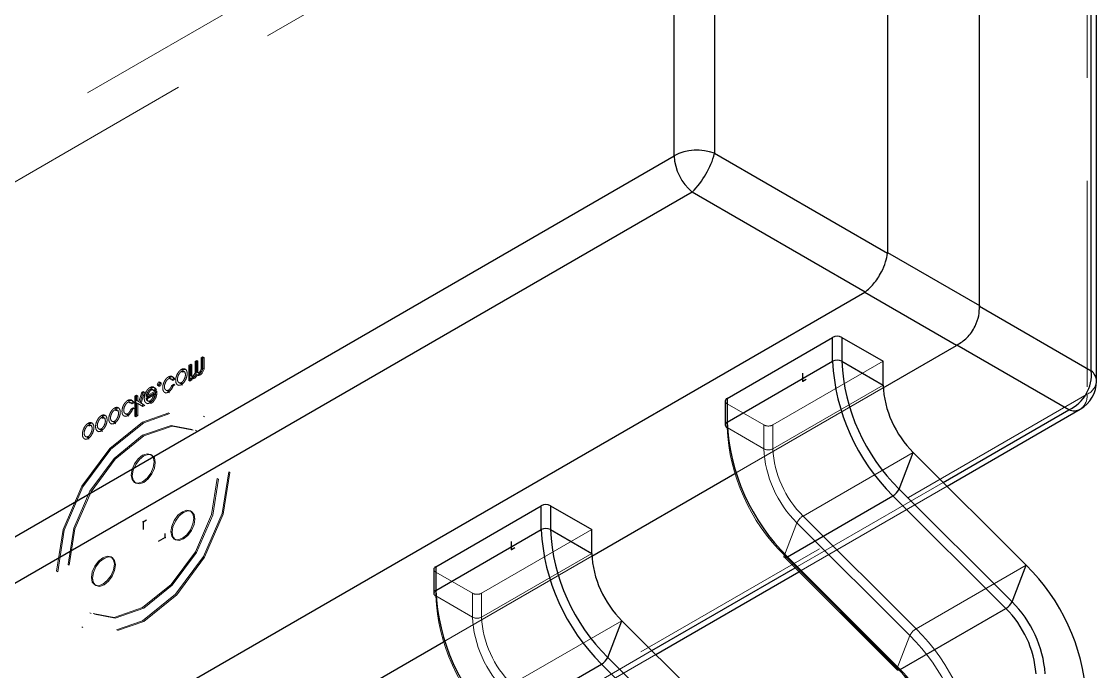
# Model space of a CAD drawing. Header units: millimetres. Extents: x 0 to 841, y 0 to 2287.
# Drawn here: x 613.14 to 619.76, y 239.55 to 243.56 of the extents above; entities that cross this region are included whole.
import ezdxf

# ---------------------------------------------------------------- set-up
doc = ezdxf.new("R2010")
doc.units = ezdxf.units.MM
doc.header["$PDSIZE"] = -1
doc.linetypes.add('HIDDEN', pattern=[1.905, 1.27, -0.635])

msp = doc.modelspace()

# ---------------------------------------------------------------- linework, layer by layer
at = {"color": 7, "linetype": 'Continuous', "lineweight": 25}
for p, q in [((617.4109, 247.8725), (617.4109, 242.7474)), ((617.1608, 242.7321), (617.1608, 247.8572)), ((618.4772, 247.6879), (618.4772, 242.1354)), ((619.0429, 241.8088), (619.0429, 247.3613)), ((619.7329, 241.4069), (619.7329, 246.5321)), ((619.765, 241.3442), (619.765, 246.4693)), ((605.5101, 236.0063), (617.1608, 242.7321)), ((617.4109, 242.7474), (618.477, 242.1319)), ((617.2726, 242.5079), (605.6218, 235.7821)), ((618.3387, 241.8924), (617.2726, 242.5079)), ((618.4772, 242.1354), (619.0429, 241.8088)), ((618.3358, 241.8905), (606.315, 234.951)), ((618.9015, 241.5639), (618.3358, 241.8905)), ((619.043, 241.8052), (619.7329, 241.4069)), ((617.4873, 241.2373), (618.1378, 241.6129)), ((618.1378, 241.466), (618.1378, 241.6129)), ((618.1944, 241.6129), (618.1944, 241.466)), ((618.1944, 241.6129), (618.4489, 241.4659)), ((618.4493, 241.3028), (618.9015, 241.5639)), ((619.5946, 241.1674), (618.9047, 241.5656)), ((617.4873, 241.0905), (618.1378, 241.466)), ((618.1944, 241.466), (618.4489, 241.3191)), ((618.4489, 241.3191), (618.4489, 241.4659)), ((617.4873, 241.2373), (617.4873, 241.0905)), ((617.4755, 241.221), (617.4755, 241.0741)), ((618.8199, 240.7202), (619.5946, 241.1674)), ((618.8435, 240.6968), (619.665, 241.171)), ((618.548, 240.6787), (618.635, 240.9047)), ((618.635, 240.9047), (619.3311, 240.2103)), ((616.6532, 240.266), (617.5349, 240.775)), ((617.8595, 240.2618), (618.51, 240.6373)), ((619.2061, 239.9429), (618.51, 240.6373)), ((618.548, 240.6787), (619.2441, 239.9843)), ((615.6912, 240.2005), (616.3417, 240.576)), ((616.3417, 240.4292), (616.3417, 240.576)), ((616.3983, 240.576), (616.3983, 240.4292)), ((616.3983, 240.576), (616.6529, 240.4291)), ((615.6912, 240.0536), (616.3417, 240.4292)), ((616.3983, 240.4292), (616.6529, 240.2822)), ((616.6529, 240.2822), (616.6529, 240.4291)), ((617.8409, 240.2585), (618.537, 239.5641)), ((617.8595, 240.2618), (618.5556, 239.5673)), ((615.6795, 240.1842), (615.6795, 240.0373)), ((615.6912, 240.2005), (615.6912, 240.0536)), ((617.0239, 239.6834), (617.9066, 240.193)), ((619.2441, 239.9843), (619.3311, 240.2103)), ((617.0474, 239.6599), (617.9301, 240.1695)), ((618.5556, 239.5673), (619.2061, 239.9429)), ((616.7519, 239.6419), (616.839, 239.8679)), ((616.839, 239.8679), (617.5351, 239.1735)), ((614.8572, 239.2292), (615.7388, 239.7381)), ((616.7519, 239.6419), (617.448, 238.9475)), ((616.0634, 239.2249), (616.714, 239.6005)), ((617.41, 238.9061), (616.714, 239.6005))]:
    msp.add_line(p, q, dxfattribs=at)
at = {"color": 7, "linetype": 'HIDDEN', "lineweight": 18}
for p, q in [((619.5946, 246.6119), (607.9439, 239.8861)), ((608.0556, 239.6619), (619.7064, 246.3877)), ((619.7064, 246.3877), (619.7064, 241.2626)), ((614.1692, 241.4425), (614.1807, 241.4491)), ((614.1692, 241.3486), (614.1692, 241.4425)), ((614.1692, 241.4425), (614.1763, 241.4384)), ((614.1763, 241.4384), (614.1877, 241.445)), ((614.1763, 241.3445), (614.1763, 241.4384)), ((614.1807, 241.4491), (614.1807, 241.3806)), ((614.1807, 241.4491), (614.1877, 241.445)), ((614.1877, 241.445), (614.1877, 241.3765)), ((614.2074, 241.4645), (614.2183, 241.4709)), ((614.2074, 241.4645), (614.2074, 241.396)), ((614.2074, 241.4645), (614.2144, 241.4604)), ((614.2144, 241.4604), (614.2254, 241.4668)), ((614.2144, 241.4604), (614.2144, 241.3919)), ((614.2183, 241.4709), (614.2183, 241.4044)), ((614.2183, 241.4709), (614.2254, 241.4668)), ((614.2254, 241.4668), (614.2254, 241.4004)), ((614.2558, 241.4925), (614.2452, 241.4864)), ((614.2452, 241.4864), (614.2452, 241.4199)), ((614.2452, 241.4864), (614.2523, 241.4823)), ((614.2629, 241.4884), (614.2523, 241.4823)), ((614.2523, 241.4823), (614.2523, 241.4159)), ((614.2558, 241.4925), (614.2558, 241.4212)), ((614.2558, 241.4925), (614.2629, 241.4884)), ((614.2629, 241.4884), (614.2629, 241.4172)), ((618.4489, 241.4659), (617.7701, 241.0741)), ((614.0436, 241.37), (614.0506, 241.3659)), ((614.0723, 241.3685), (614.0653, 241.3726)), ((614.1236, 241.4161), (614.1306, 241.4121)), ((614.1236, 241.4039), (614.1306, 241.3998)), ((614.1465, 241.3997), (614.1394, 241.4037)), ((614.1539, 241.4139), (614.1468, 241.418)), ((614.1807, 241.3806), (614.1877, 241.3765)), ((614.1845, 241.3739), (614.1916, 241.3698)), ((614.2074, 241.396), (614.2144, 241.3919)), ((614.2128, 241.3847), (614.2199, 241.3806)), ((614.2136, 241.3842), (614.2207, 241.3801)), ((614.2183, 241.4044), (614.2254, 241.4004)), ((614.2222, 241.3967), (614.2293, 241.3926)), ((614.2452, 241.4199), (614.2523, 241.4159)), ((614.2558, 241.4212), (614.2629, 241.4172)), ((613.93, 241.3044), (613.9371, 241.3003)), ((613.9588, 241.3029), (613.9517, 241.307)), ((613.9746, 241.3221), (613.9817, 241.318)), ((613.9772, 241.3164), (613.9843, 241.3123)), ((613.9968, 241.334), (613.9897, 241.338)), ((613.9923, 241.3323), (613.9994, 241.3282)), ((614.0568, 241.3558), (614.0497, 241.3599)), ((614.0643, 241.3524), (614.0764, 241.3594)), ((614.0643, 241.3524), (614.0714, 241.3483)), ((614.0643, 241.3176), (614.0764, 241.3245)), ((614.0643, 241.3176), (614.0714, 241.3135)), ((614.0714, 241.3483), (614.0835, 241.3553)), ((614.0714, 241.3135), (614.0835, 241.3204)), ((614.0764, 241.3594), (614.0835, 241.3553)), ((614.0764, 241.3245), (614.0835, 241.3204)), ((614.1003, 241.3204), (614.1074, 241.3163)), ((614.1077, 241.3347), (614.1148, 241.3306)), ((614.1236, 241.3345), (614.1306, 241.3304)), ((614.1236, 241.3222), (614.1306, 241.3182)), ((614.1692, 241.3486), (614.1807, 241.3552)), ((614.1692, 241.3486), (614.1763, 241.3445)), ((614.1763, 241.3445), (614.1877, 241.3511)), ((614.1807, 241.3552), (614.1807, 241.3627)), ((614.1807, 241.3627), (614.1877, 241.3586)), ((614.1807, 241.3552), (614.1877, 241.3511)), ((614.1877, 241.3511), (614.1877, 241.3586)), ((617.5349, 240.775), (618.4493, 241.3028)), ((618.4489, 241.3191), (617.7701, 240.9272)), ((619.7064, 241.2626), (608.0556, 234.5367)), ((613.8476, 241.2569), (613.836, 241.2501)), ((613.836, 241.2501), (613.836, 241.1286)), ((613.836, 241.2501), (613.8431, 241.2461)), ((613.8547, 241.2528), (613.8431, 241.2461)), ((613.8431, 241.2461), (613.8431, 241.1245)), ((613.8476, 241.2235), (613.8476, 241.2569)), ((613.8476, 241.2569), (613.8547, 241.2528)), ((613.8547, 241.2195), (613.8547, 241.2528)), ((613.8788, 241.2749), (613.8617, 241.2154)), ((613.8687, 241.2114), (613.8886, 241.2805)), ((613.8859, 241.2708), (613.8688, 241.2113)), ((613.8758, 241.2073), (613.8957, 241.2764)), ((613.8886, 241.2805), (613.8788, 241.2749)), ((613.8788, 241.2749), (613.8859, 241.2708)), ((613.8957, 241.2764), (613.8859, 241.2708)), ((613.8886, 241.2805), (613.8957, 241.2764)), ((613.9055, 241.239), (613.9545, 241.2673)), ((613.9055, 241.239), (613.9126, 241.2349)), ((613.9058, 241.2502), (613.965, 241.2843)), ((613.9058, 241.2502), (613.9129, 241.2461)), ((613.9126, 241.2349), (613.9616, 241.2632)), ((613.9129, 241.2461), (613.972, 241.2803)), ((613.9445, 241.2904), (613.9374, 241.2944)), ((613.9507, 241.2869), (613.9628, 241.2938)), ((613.9507, 241.2869), (613.9578, 241.2828)), ((613.9545, 241.2673), (613.9616, 241.2632)), ((613.9578, 241.2828), (613.9699, 241.2897)), ((613.9628, 241.2938), (613.9699, 241.2897)), ((613.965, 241.2843), (613.972, 241.2803)), ((614.0203, 241.2742), (614.0274, 241.2701)), ((614.0278, 241.2884), (614.0349, 241.2843)), ((614.0436, 241.2761), (614.0506, 241.272)), ((613.7112, 241.1781), (613.7183, 241.174)), ((613.7112, 241.1659), (613.7183, 241.1618)), ((613.7342, 241.1616), (613.7271, 241.1657)), ((613.7415, 241.1759), (613.7345, 241.18)), ((613.7926, 241.2251), (613.7996, 241.221)), ((613.8058, 241.2109), (613.7987, 241.215)), ((613.8133, 241.2075), (613.8254, 241.2145)), ((613.8133, 241.2075), (613.8204, 241.2034)), ((613.8133, 241.1727), (613.8254, 241.1796)), ((613.8133, 241.1727), (613.8204, 241.1686)), ((613.8213, 241.2236), (613.8143, 241.2277)), ((613.8204, 241.2034), (613.8325, 241.2104)), ((613.8204, 241.1686), (613.8325, 241.1755)), ((613.8254, 241.2145), (613.8325, 241.2104)), ((613.8254, 241.1796), (613.8325, 241.1755)), ((613.8476, 241.2235), (613.8617, 241.2154)), ((613.8476, 241.2235), (613.8547, 241.2195)), ((613.8476, 241.2099), (613.8788, 241.1919)), ((613.8476, 241.1353), (613.8476, 241.2099)), ((613.8476, 241.2099), (613.8547, 241.2058)), ((613.8547, 241.2195), (613.8687, 241.2114)), ((613.8547, 241.1312), (613.8547, 241.2058)), ((613.8547, 241.2058), (613.8859, 241.1878)), ((613.8617, 241.2154), (613.8687, 241.2114)), ((613.8687, 241.2114), (613.8906, 241.1987)), ((613.8687, 241.2114), (613.8758, 241.2073)), ((613.8758, 241.2073), (613.8977, 241.1946)), ((613.8788, 241.1919), (613.8906, 241.1987)), ((613.8788, 241.1919), (613.8859, 241.1878)), ((613.8859, 241.1878), (613.8977, 241.1946)), ((613.8906, 241.1987), (613.8977, 241.1946)), ((613.9068, 241.2086), (613.9138, 241.2046)), ((613.9193, 241.2207), (613.9264, 241.2166)), ((613.93, 241.2105), (613.9371, 241.2064)), ((617.4873, 241.0578), (617.4873, 241.2047)), ((617.7135, 241.0741), (617.4873, 241.2047)), ((613.6299, 241.1312), (613.637, 241.1271)), ((613.6299, 241.1189), (613.637, 241.1148)), ((613.6529, 241.1147), (613.6458, 241.1188)), ((613.6602, 241.129), (613.6531, 241.133)), ((613.7693, 241.1293), (613.7764, 241.1252)), ((613.7768, 241.1435), (613.7839, 241.1394)), ((613.7926, 241.1312), (613.7996, 241.1271)), ((613.836, 241.1286), (613.8476, 241.1353)), ((613.836, 241.1286), (613.8431, 241.1245)), ((613.8431, 241.1245), (613.8547, 241.1312)), ((613.8476, 241.1353), (613.8547, 241.1312)), ((614.2666, 241.1246), (614.2595, 241.1286)), ((613.5486, 241.0842), (613.5557, 241.0801)), ((613.5486, 241.072), (613.5557, 241.0679)), ((613.5715, 241.0677), (613.5645, 241.0718)), ((613.5789, 241.082), (613.5718, 241.0861)), ((613.6067, 241.0354), (613.6138, 241.0313)), ((613.614, 241.0497), (613.6211, 241.0456)), ((613.6299, 241.0495), (613.637, 241.0454)), ((613.6299, 241.0373), (613.637, 241.0332)), ((613.688, 241.0824), (613.6951, 241.0783)), ((613.6954, 241.0966), (613.7024, 241.0925)), ((613.7112, 241.0965), (613.7183, 241.0924)), ((613.7112, 241.0842), (613.7183, 241.0801)), ((614.2166, 241.038), (614.2095, 241.042)), ((617.7135, 240.9272), (617.4873, 241.0578)), ((617.7135, 241.0741), (617.7135, 240.9272)), ((617.7701, 240.9272), (617.7701, 241.0741)), ((613.5254, 240.9885), (613.5325, 240.9844)), ((613.5327, 241.0027), (613.5398, 240.9987)), ((613.5486, 241.0026), (613.5557, 240.9985)), ((613.5486, 240.9903), (613.5557, 240.9862)), ((618.635, 240.9047), (617.9562, 240.5128)), ((613.9416, 240.8882), (613.9345, 240.8923)), ((613.9553, 240.8465), (613.9623, 240.8425)), ((614.4149, 240.7853), (614.4219, 240.7812)), ((613.8138, 240.7649), (613.8209, 240.7608)), ((613.8346, 240.7191), (613.8416, 240.715)), ((614.3442, 240.7444), (614.3512, 240.7404)), ((617.9066, 240.193), (618.8199, 240.7202)), ((617.9301, 240.1695), (618.8435, 240.6968)), ((614.1866, 240.5397), (614.1795, 240.5438)), ((618.6523, 239.8184), (617.9562, 240.5128)), ((614.2002, 240.498), (614.2073, 240.4939)), ((617.9182, 240.4714), (617.8409, 240.2705)), ((617.9182, 240.4714), (618.6143, 239.777)), ((614.0588, 240.4164), (614.0659, 240.4123)), ((614.0795, 240.3706), (614.0866, 240.3665)), ((616.6529, 240.4291), (615.974, 240.0372)), ((613.6967, 240.2569), (613.6896, 240.261)), ((615.7388, 239.7381), (616.6532, 240.266)), ((616.6529, 240.2822), (615.974, 239.8903)), ((618.5369, 239.5761), (617.8409, 240.2705)), ((613.3542, 240.173), (613.3613, 240.1689)), ((613.4249, 240.2138), (613.432, 240.2097)), ((613.7103, 240.2152), (613.7174, 240.2111)), ((619.3311, 240.2103), (618.6523, 239.8184)), ((613.5689, 240.1336), (613.576, 240.1295)), ((615.6912, 240.021), (615.6912, 240.1678)), ((615.9175, 240.0372), (615.6912, 240.1678)), ((613.5896, 240.0878), (613.5967, 240.0837)), ((615.9175, 239.8903), (615.6912, 240.021)), ((615.9175, 240.0372), (615.9175, 239.8903)), ((615.974, 239.8903), (615.974, 240.0372)), ((613.5596, 239.9162), (613.5666, 239.9121)), ((616.839, 239.8679), (616.1602, 239.476)), ((613.5096, 239.8296), (613.5166, 239.8255)), ((618.6143, 239.777), (618.5369, 239.5761)), ((616.1106, 239.1561), (617.0239, 239.6834)), ((616.1341, 239.1327), (617.0474, 239.6599))]:
    msp.add_line(p, q, dxfattribs=at)
at = {"color": 7, "linetype": 'Continuous'}
for p, q in [((617.9539, 241.3435), (617.9539, 241.3918)), ((617.9539, 241.3435), (617.9749, 241.3556)), ((613.8881, 240.4771), (613.909, 240.4892)), ((613.8881, 240.4771), (613.8881, 240.4287)), ((614.0224, 240.3806), (613.9806, 240.3564)), ((614.0224, 240.3806), (613.9806, 240.3564)), ((614.0224, 240.3806), (614.0224, 240.4048)), ((614.0224, 240.3806), (614.0224, 240.4048)), ((616.1579, 240.3066), (616.1579, 240.355)), ((616.1579, 240.3066), (616.1788, 240.3187))]:
    msp.add_line(p, q, dxfattribs=at)
at = {"color": 7, "linetype": 'HIDDEN', "lineweight": 18, "flags": 128}
for points in [[(614.1807, 241.3806), (614.1821, 241.3762), (614.1851, 241.3735), (614.1893, 241.3731), (614.194, 241.3748), (614.1987, 241.3785), (614.2029, 241.3838), (614.2059, 241.3899), (614.2074, 241.396)], [(614.1877, 241.3765), (614.1892, 241.3721), (614.1922, 241.3695), (614.1963, 241.369), (614.2011, 241.3707), (614.2058, 241.3745), (614.21, 241.3797), (614.2129, 241.3858), (614.2144, 241.3919)], [(614.2128, 241.3847), (614.218, 241.3827), (614.2241, 241.383), (614.2307, 241.3855), (614.2373, 241.3901), (614.2436, 241.3965), (614.249, 241.4042), (614.2532, 241.4126), (614.2558, 241.4212)], [(614.2183, 241.4044), (614.2196, 241.3995), (614.2226, 241.3966), (614.2268, 241.3959), (614.2318, 241.3977), (614.2367, 241.4016), (614.241, 241.4072), (614.2439, 241.4136), (614.2452, 241.4199)], [(614.2199, 241.3806), (614.225, 241.3786), (614.2311, 241.3789), (614.2377, 241.3814), (614.2444, 241.386), (614.2507, 241.3924), (614.2561, 241.4001), (614.2603, 241.4085), (614.2629, 241.4172)], [(614.2254, 241.4004), (614.2267, 241.3955), (614.2296, 241.3925), (614.2339, 241.3918), (614.2388, 241.3936), (614.2438, 241.3975), (614.248, 241.4031), (614.251, 241.4095), (614.2523, 241.4159)], [(613.9746, 241.3221), (613.9753, 241.3264), (613.9772, 241.3308), (613.9801, 241.3347), (613.9835, 241.3374), (613.9869, 241.3386), (613.9897, 241.338), (613.9917, 241.3358), (613.9923, 241.3323)], [(613.9923, 241.3323), (613.9917, 241.328), (613.9897, 241.3236), (613.9869, 241.3197), (613.9835, 241.317), (613.9801, 241.3158), (613.9772, 241.3164), (613.9753, 241.3186), (613.9746, 241.3221)], [(613.9817, 241.318), (613.9824, 241.3223), (613.9843, 241.3267), (613.9872, 241.3306), (613.9906, 241.3333), (613.9939, 241.3345), (613.9968, 241.334), (613.9987, 241.3317), (613.9994, 241.3282)], [(613.9994, 241.3282), (613.9987, 241.3239), (613.9968, 241.3195), (613.9939, 241.3157), (613.9906, 241.3129), (613.9872, 241.3117), (613.9843, 241.3123), (613.9824, 241.3145), (613.9817, 241.318)], [(613.3542, 240.173), (613.3946, 240.4306), (613.5095, 240.6957), (613.6816, 240.9277), (613.8845, 241.0915), (614.0875, 241.1621), (614.2595, 241.1286), (614.3745, 240.9963), (614.4149, 240.7853)], [(613.3613, 240.1689), (613.4017, 240.4265), (613.5166, 240.6916), (613.6887, 240.9237), (613.8916, 241.0874), (614.0946, 241.158), (614.2666, 241.1245), (614.3816, 240.9922), (614.4219, 240.7812)], [(613.4249, 240.2138), (613.4599, 240.4371), (613.5595, 240.6668), (613.7087, 240.8679), (613.8845, 241.0099), (614.0604, 241.071), (614.2095, 241.042), (614.3092, 240.9274), (614.3442, 240.7444)], [(613.432, 240.2097), (613.467, 240.433), (613.5666, 240.6627), (613.7157, 240.8638), (613.8916, 241.0058), (614.0675, 241.0669), (614.2166, 241.0379), (614.3163, 240.9233), (614.3512, 240.7404)], [(613.8138, 240.7649), (613.8192, 240.7993), (613.8345, 240.8346), (613.8575, 240.8655), (613.8845, 240.8874), (613.9116, 240.8968), (613.9345, 240.8923), (613.9499, 240.8747), (613.9553, 240.8465)], [(613.9553, 240.8465), (613.9499, 240.8122), (613.9345, 240.7769), (613.9116, 240.7459), (613.8845, 240.7241), (613.8575, 240.7147), (613.8345, 240.7191), (613.8192, 240.7368), (613.8138, 240.7649)], [(613.8209, 240.7608), (613.8263, 240.7952), (613.8416, 240.8305), (613.8646, 240.8615), (613.8916, 240.8833), (613.9187, 240.8927), (613.9416, 240.8882), (613.9569, 240.8706), (613.9623, 240.8425)], [(613.9623, 240.8425), (613.9569, 240.8081), (613.9416, 240.7728), (613.9187, 240.7418), (613.8916, 240.72), (613.8646, 240.7106), (613.8416, 240.715), (613.8263, 240.7327), (613.8209, 240.7608)], [(614.4149, 240.7853), (614.3745, 240.5276), (614.2595, 240.2626), (614.0875, 240.0305), (613.8845, 239.8667), (613.6816, 239.7962), (613.5095, 239.8296), (613.3946, 239.9619), (613.3542, 240.173)], [(614.4219, 240.7812), (614.3816, 240.5235), (614.2666, 240.2585), (614.0946, 240.0264), (613.8916, 239.8626), (613.6887, 239.7921), (613.5166, 239.8255), (613.4017, 239.9578), (613.3613, 240.1689)], [(614.3442, 240.7444), (614.3092, 240.5211), (614.2095, 240.2914), (614.0604, 240.0903), (613.8845, 239.9484), (613.7087, 239.8872), (613.5595, 239.9162), (613.4599, 240.0309), (613.4249, 240.2138)], [(614.3512, 240.7404), (614.3163, 240.5171), (614.2166, 240.2873), (614.0675, 240.0862), (613.8916, 239.9443), (613.7157, 239.8831), (613.5666, 239.9121), (613.467, 240.0268), (613.432, 240.2097)], [(614.0588, 240.4164), (614.0642, 240.4507), (614.0795, 240.4861), (614.1024, 240.517), (614.1295, 240.5389), (614.1566, 240.5483), (614.1795, 240.5438), (614.1948, 240.5262), (614.2002, 240.498)], [(614.0659, 240.4123), (614.0712, 240.4467), (614.0866, 240.482), (614.1095, 240.5129), (614.1366, 240.5348), (614.1636, 240.5442), (614.1866, 240.5397), (614.2019, 240.5221), (614.2073, 240.4939)], [(614.2002, 240.498), (614.1948, 240.4637), (614.1795, 240.4283), (614.1566, 240.3974), (614.1295, 240.3756), (614.1024, 240.3661), (614.0795, 240.3706), (614.0642, 240.3882), (614.0588, 240.4164)], [(614.2073, 240.4939), (614.2019, 240.4596), (614.1866, 240.4243), (614.1636, 240.3933), (614.1366, 240.3715), (614.1095, 240.3621), (614.0866, 240.3665), (614.0712, 240.3842), (614.0659, 240.4123)], [(613.5689, 240.1336), (613.5743, 240.1679), (613.5896, 240.2033), (613.6125, 240.2342), (613.6396, 240.256), (613.6667, 240.2655), (613.6896, 240.261), (613.7049, 240.2434), (613.7103, 240.2152)], [(613.576, 240.1295), (613.5813, 240.1638), (613.5967, 240.1992), (613.6196, 240.2301), (613.6467, 240.252), (613.6737, 240.2614), (613.6967, 240.2569), (613.712, 240.2393), (613.7174, 240.2111)], [(613.7103, 240.2152), (613.7049, 240.1809), (613.6896, 240.1455), (613.6667, 240.1146), (613.6396, 240.0927), (613.6125, 240.0833), (613.5896, 240.0878), (613.5743, 240.1054), (613.5689, 240.1336)], [(613.7174, 240.2111), (613.712, 240.1768), (613.6967, 240.1414), (613.6737, 240.1105), (613.6467, 240.0887), (613.6196, 240.0793), (613.5967, 240.0837), (613.5813, 240.1014), (613.576, 240.1295)], [(618.537, 239.5641), (618.5363, 239.5649), (618.5354, 239.5678), (618.5356, 239.5715), (618.5369, 239.5761)]]:
    msp.add_lwpolyline(points, dxfattribs=at)
at = {"color": 7, "linetype": 'Continuous', "lineweight": 25, "flags": 128}
for points in [[(617.8409, 240.2585), (617.8402, 240.2593), (617.8393, 240.2622), (617.8395, 240.2659), (617.8409, 240.2705)], [(617.8595, 240.2618), (617.8541, 240.259), (617.8494, 240.2574), (617.8454, 240.2569), (617.8423, 240.2576), (617.8409, 240.2585)], [(618.5556, 239.5673), (618.5502, 239.5646), (618.5455, 239.563), (618.5415, 239.5625), (618.5384, 239.5631), (618.537, 239.5641)]]:
    msp.add_lwpolyline(points, dxfattribs=at)
at = {"color": 7, "linetype": 'Continuous', "lineweight": 25}
for centre, radius, start, end in [((617.3034, 242.4531), 0.3133, 69.93112, 117.06836), ((617.4736, 242.7481), 0.3133, 182.92773, 230.07169), ((616.8888, 242.8892), 0.541, 315.19072, 344.80929), ((618.1661, 241.5583), 0.0615, 62.60967, 117.39033), ((618.1661, 241.4114), 0.0615, 62.60967, 117.39033), ((619.387, 241.5291), 1.2508, 182.89309, 225.48075), ((619.3811, 241.526), 1.1883, 182.89309, 225.48075), ((619.4957, 241.3842), 0.2382, 294.52046, 5.47955), ((619.6812, 241.3409), 0.0838, 2.24361, 51.94084), ((619.0735, 241.3506), 0.6254, 182.89309, 225.48075), ((619.565, 241.3442), 0.2, 299.99731, 0), ((617.4956, 241.219), 0.0201, 114.37466, 174.3052), ((619.6259, 241.2452), 0.0838, 248.0685, 297.75617), ((617.4956, 241.0721), 0.0201, 114.37466, 174.3052), ((617.4956, 241.0761), 0.0201, 185.6948, 245.62534), ((618.7365, 241.1536), 1.2508, 182.89309, 225.48075), ((618.461, 240.7203), 0.0964, 300.56824, 334.44766), ((616.37, 240.5215), 0.0615, 62.60967, 117.39033), ((616.37, 240.3746), 0.0615, 62.60967, 117.39033), ((617.591, 240.4923), 1.2508, 182.89309, 225.48075), ((617.5851, 240.4891), 1.1883, 182.89309, 225.48075), ((617.2775, 240.3138), 0.6254, 182.89309, 225.48075), ((615.6995, 240.1822), 0.0201, 114.37466, 174.3052), ((618.4434, 239.3119), 1.263, 4.20821, 45.34175), ((615.6995, 240.0353), 0.0201, 114.37466, 174.3052), ((616.9404, 240.1168), 1.2508, 182.89309, 225.48075), ((615.6995, 240.0393), 0.0201, 185.6948, 245.62534), ((619.1571, 240.0259), 0.0964, 300.56824, 334.44766), ((618.7558, 239.4902), 0.6947, 4.20821, 45.34175), ((618.7622, 239.4937), 0.6315, 4.20821, 45.34175), ((616.6649, 239.6835), 0.0964, 300.56824, 334.44766), ((618.0487, 239.082), 0.6947, 4.20821, 45.34175), ((618.1117, 239.1181), 0.6315, 4.20821, 45.34175)]:
    msp.add_arc(centre, radius, start, end, dxfattribs=at)
at = {"color": 7, "linetype": 'HIDDEN', "lineweight": 18}
for centre, radius, start, end in [((614.1825, 241.3946), 0.032, 266.79373, 342.02451), ((614.1895, 241.3905), 0.032, 266.79373, 342.02451), ((619.667, 241.3527), 0.0983, 293.61981, 355.06005), ((619.6086, 241.2517), 0.0984, 304.93656, 6.37562), ((617.4956, 241.223), 0.0201, 185.6948, 245.62534), ((618.674, 241.1178), 1.1883, 182.89309, 225.48075), ((617.7418, 241.1286), 0.0615, 242.60967, 297.39033), ((617.7418, 240.9818), 0.0615, 242.60967, 297.39033), ((618.4006, 240.9619), 0.6879, 182.89309, 225.48075), ((618.3947, 240.9587), 0.6254, 182.89309, 225.48075), ((618.0052, 240.4298), 0.0964, 120.56824, 154.44766), ((615.6995, 240.1862), 0.0201, 185.6948, 245.62534), ((616.878, 240.0809), 1.1883, 182.89309, 225.48075), ((615.9458, 240.0918), 0.0615, 242.60967, 297.39033), ((615.9458, 239.9449), 0.0615, 242.60967, 297.39033), ((616.6045, 239.9251), 0.6879, 182.89309, 225.48075), ((616.5987, 239.9219), 0.6254, 182.89309, 225.48075), ((618.7013, 239.7354), 0.0964, 120.56824, 154.44766), ((617.771, 238.9235), 1.1999, 4.20821, 45.34175), ((617.7646, 238.92), 1.263, 4.20821, 45.34175)]:
    msp.add_arc(centre, radius, start, end, dxfattribs=at)
at = {"color": 7, "linetype": 'Continuous', "lineweight": 25}
for points, knots in [([(618.3387, 241.8924), (618.3564, 241.9078), (618.3931, 241.9399), (618.4382, 242.01), (618.4673, 242.0776), (618.4739, 242.1142), (618.477, 242.1319)], [0, 0, 0, 0, 0.271152, 0.562156, 0.788824, 1, 1, 1, 1]), ([(618.477, 242.1319), (618.4771, 242.1325), (618.4772, 242.1337), (618.4772, 242.1349), (618.4772, 242.1354)], [0, 0, 0, 0, 0.560606, 1, 1, 1, 1]), ([(618.3358, 241.8905), (618.3364, 241.8908), (618.3374, 241.8914), (618.3383, 241.8921), (618.3387, 241.8924)], [0, 0, 0, 0, 0.5593168, 1, 1, 1, 1]), ([(618.9047, 241.5656), (618.9259, 241.5791), (618.9699, 241.6069), (619.0167, 241.676), (619.0419, 241.7459), (619.0427, 241.7859), (619.043, 241.8052)], [0, 0, 0, 0, 0.271152, 0.562156, 0.788824, 1, 1, 1, 1]), ([(619.0429, 241.8088), (619.0429, 241.8082), (619.0429, 241.807), (619.043, 241.8057), (619.043, 241.8052)], [0, 0, 0, 0, 0.559317, 1, 1, 1, 1]), ([(618.9047, 241.5656), (618.9041, 241.5653), (618.903, 241.5648), (618.9019, 241.5642), (618.9015, 241.5639)], [0, 0, 0, 0, 0.560606, 1, 1, 1, 1])]:
    msp.add_open_spline(points, degree=3, knots=knots, dxfattribs=at)
at = {"color": 7, "linetype": 'HIDDEN', "lineweight": 18}
for points, knots in [([(614.0436, 241.2761), (614.0414, 241.275), (614.0367, 241.2726), (614.0294, 241.2714), (614.0216, 241.2728), (614.0145, 241.2782), (614.0094, 241.2882), (614.0076, 241.3022), (614.0094, 241.3184), (614.0145, 241.3343), (614.0216, 241.3479), (614.0294, 241.3582), (614.0367, 241.3655), (614.0414, 241.3686), (614.0436, 241.37)], [0, 0, 0, 0, 0.053784, 0.117806, 0.194259, 0.284674, 0.388205, 0.5, 0.611795, 0.715326, 0.805741, 0.882194, 0.946216, 1, 1, 1, 1]), ([(614.0436, 241.37), (614.0474, 241.3717), (614.0554, 241.3753), (614.0684, 241.3732), (614.0733, 241.3646), (614.0764, 241.3594)], [0, 0, 0, 0, 0.262326, 0.545229, 1, 1, 1, 1]), ([(614.0506, 241.3659), (614.0545, 241.3676), (614.0625, 241.3712), (614.0754, 241.3691), (614.0804, 241.3606), (614.0835, 241.3553)], [0, 0, 0, 0, 0.262326, 0.545229, 1, 1, 1, 1]), ([(614.1236, 241.3222), (614.1214, 241.3212), (614.1167, 241.3188), (614.1094, 241.3176), (614.1016, 241.319), (614.0945, 241.3244), (614.0894, 241.3344), (614.0876, 241.3484), (614.0894, 241.3646), (614.0945, 241.3804), (614.1016, 241.3941), (614.1094, 241.4044), (614.1167, 241.4117), (614.1214, 241.4148), (614.1236, 241.4161)], [0, 0, 0, 0, 0.053784, 0.117806, 0.194259, 0.284674, 0.388205, 0.5, 0.611795, 0.715326, 0.805741, 0.882194, 0.946216, 1, 1, 1, 1]), ([(614.1236, 241.3345), (614.1204, 241.3334), (614.1138, 241.331), (614.106, 241.3351), (614.1004, 241.3428), (614.098, 241.3545), (614.1004, 241.3688), (614.106, 241.383), (614.1138, 241.3961), (614.1204, 241.4014), (614.1236, 241.4039)], [0, 0, 0, 0, 0.111736, 0.23533, 0.367087, 0.5, 0.632913, 0.76467, 0.888264, 1, 1, 1, 1]), ([(614.1236, 241.4161), (614.1257, 241.4172), (614.1304, 241.4196), (614.1378, 241.4208), (614.1455, 241.4194), (614.1526, 241.414), (614.1577, 241.404), (614.1596, 241.39), (614.1577, 241.3738), (614.1526, 241.358), (614.1455, 241.3443), (614.1378, 241.334), (614.1304, 241.3267), (614.1257, 241.3236), (614.1236, 241.3222)], [0, 0, 0, 0, 0.053784, 0.117806, 0.194259, 0.284674, 0.388205, 0.5, 0.611795, 0.715326, 0.805741, 0.882194, 0.946216, 1, 1, 1, 1]), ([(614.1236, 241.4039), (614.1267, 241.405), (614.1334, 241.4074), (614.1412, 241.4033), (614.1468, 241.3956), (614.1491, 241.3839), (614.1468, 241.3696), (614.1412, 241.3554), (614.1334, 241.3423), (614.1267, 241.337), (614.1236, 241.3345)], [0, 0, 0, 0, 0.111736, 0.23533, 0.367087, 0.5, 0.632913, 0.76467, 0.888264, 1, 1, 1, 1]), ([(614.1306, 241.4121), (614.1328, 241.4132), (614.1375, 241.4155), (614.1448, 241.4166), (614.1505, 241.4161), (614.1531, 241.4141), (614.1536, 241.4136)], [0, 0, 0, 0, 0.247731, 0.542616, 0.894759, 1, 1, 1, 1]), ([(614.1306, 241.3998), (614.1338, 241.401), (614.14, 241.4034), (614.1443, 241.4006), (614.1463, 241.3993)], [0, 0, 0, 0, 0.5196677, 1, 1, 1, 1]), ([(613.93, 241.2105), (613.9278, 241.2094), (613.9232, 241.207), (613.9158, 241.2058), (613.908, 241.2072), (613.9009, 241.2127), (613.8959, 241.2227), (613.894, 241.2367), (613.8959, 241.2528), (613.9009, 241.2687), (613.908, 241.2823), (613.9158, 241.2927), (613.9232, 241.3), (613.9278, 241.303), (613.93, 241.3044)], [0, 0, 0, 0, 0.053784, 0.117806, 0.194259, 0.284674, 0.388205, 0.5, 0.611795, 0.715326, 0.805741, 0.882194, 0.946216, 1, 1, 1, 1]), ([(613.93, 241.3044), (613.9338, 241.3061), (613.9419, 241.3097), (613.9548, 241.3076), (613.9598, 241.2991), (613.9628, 241.2938)], [0, 0, 0, 0, 0.262326, 0.54523, 1, 1, 1, 1]), ([(613.9371, 241.3003), (613.9409, 241.302), (613.9489, 241.3056), (613.9619, 241.3035), (613.9668, 241.295), (613.9699, 241.2897)], [0, 0, 0, 0, 0.262326, 0.54523, 1, 1, 1, 1]), ([(614.0643, 241.3176), (614.0627, 241.3136), (614.0595, 241.3061), (614.0527, 241.296), (614.0448, 241.2883), (614.0367, 241.2854), (614.0297, 241.2867), (614.0239, 241.2912), (614.0199, 241.2986), (614.0183, 241.3084), (614.0199, 241.3201), (614.0239, 241.3321), (614.0297, 241.3433), (614.0367, 241.3528), (614.0448, 241.3592), (614.0527, 241.3606), (614.0595, 241.3583), (614.0627, 241.3544), (614.0643, 241.3524)], [0, 0, 0, 0, 0.06591, 0.127752, 0.184575, 0.240344, 0.300579, 0.365486, 0.4327, 0.5, 0.5673, 0.634514, 0.699421, 0.759656, 0.815425, 0.872248, 0.93409, 1, 1, 1, 1]), ([(614.0714, 241.3135), (614.0697, 241.3096), (614.0665, 241.302), (614.0597, 241.2919), (614.0519, 241.2842), (614.0439, 241.2814), (614.0382, 241.282), (614.0358, 241.2841), (614.0351, 241.2846)], [0, 0, 0, 0, 0.203733, 0.394894, 0.570539, 0.742926, 0.929119, 1, 1, 1, 1]), ([(614.0764, 241.3245), (614.0746, 241.319), (614.0712, 241.3079), (614.0624, 241.2933), (614.0528, 241.2823), (614.0466, 241.2781), (614.0436, 241.2761)], [0, 0, 0, 0, 0.289345, 0.578702, 0.796119, 1, 1, 1, 1]), ([(614.0567, 241.3553), (614.0576, 241.3556), (614.0612, 241.3566), (614.0665, 241.3541), (614.0697, 241.3503), (614.0714, 241.3483)], [0, 0, 0, 0, 0.134178, 0.553306, 1, 1, 1, 1]), ([(614.1306, 241.3304), (614.1274, 241.3292), (614.1213, 241.3269), (614.117, 241.3296), (614.1149, 241.3309)], [0, 0, 0, 0, 0.5196677, 1, 1, 1, 1]), ([(613.9545, 241.2673), (613.9537, 241.2629), (613.9521, 241.2543), (613.9463, 241.2413), (613.9389, 241.23), (613.93, 241.2218), (613.921, 241.2196), (613.9137, 241.2224), (613.9078, 241.2287), (613.9063, 241.2356), (613.9055, 241.239)], [0, 0, 0, 0, 0.133809, 0.265222, 0.38803, 0.5, 0.61197, 0.734778, 0.866191, 1, 1, 1, 1]), ([(613.9058, 241.2502), (613.9078, 241.2576), (613.9106, 241.2685), (613.9188, 241.2817), (613.9256, 241.2896), (613.9332, 241.2943), (613.9402, 241.2948), (613.9463, 241.2924), (613.9492, 241.2887), (613.9507, 241.2869)], [0, 0, 0, 0, 0.2678448, 0.3951448, 0.5129397, 0.6245339, 0.7409121, 0.8668361, 1, 1, 1, 1]), ([(613.9198, 241.2204), (613.9182, 241.2219), (613.9145, 241.2253), (613.9133, 241.2314), (613.9126, 241.2349)], [0, 0, 0, 0, 0.422439, 1, 1, 1, 1]), ([(613.9129, 241.2461), (613.9148, 241.2535), (613.9177, 241.2644), (613.9259, 241.2776), (613.9327, 241.2855), (613.9402, 241.2902), (613.9472, 241.2907), (613.9534, 241.2883), (613.9563, 241.2847), (613.9578, 241.2828)], [0, 0, 0, 0, 0.2678448, 0.3951448, 0.5129397, 0.6245339, 0.7409121, 0.8668361, 1, 1, 1, 1]), ([(613.9616, 241.2632), (613.9608, 241.2588), (613.9592, 241.2502), (613.9534, 241.2372), (613.946, 241.2259), (613.9371, 241.2178), (613.9293, 241.2156), (613.9258, 241.2171), (613.9244, 241.2178)], [0, 0, 0, 0, 0.196173, 0.388834, 0.56888, 0.733035, 0.897191, 1, 1, 1, 1]), ([(613.965, 241.2843), (613.965, 241.2772), (613.9652, 241.2624), (613.9568, 241.2406), (613.9469, 241.2254), (613.9385, 241.2162), (613.9327, 241.2123), (613.93, 241.2105)], [0, 0, 0, 0, 0.284269, 0.585299, 0.73536, 0.873926, 1, 1, 1, 1]), ([(613.972, 241.2803), (613.9721, 241.2731), (613.9722, 241.2583), (613.9639, 241.2365), (613.9539, 241.2213), (613.9456, 241.2121), (613.9398, 241.2082), (613.9371, 241.2064)], [0, 0, 0, 0, 0.284269, 0.585299, 0.73536, 0.873926, 1, 1, 1, 1]), ([(613.7112, 241.0842), (613.7091, 241.0831), (613.7044, 241.0808), (613.697, 241.0795), (613.6893, 241.081), (613.6822, 241.0864), (613.6771, 241.0964), (613.6752, 241.1104), (613.6771, 241.1265), (613.6822, 241.1424), (613.6893, 241.1561), (613.697, 241.1664), (613.7044, 241.1737), (613.7091, 241.1767), (613.7112, 241.1781)], [0, 0, 0, 0, 0.053784, 0.117806, 0.194259, 0.284674, 0.388205, 0.5, 0.611795, 0.715326, 0.805741, 0.882194, 0.946216, 1, 1, 1, 1]), ([(613.7112, 241.0965), (613.7081, 241.0953), (613.7014, 241.0929), (613.6936, 241.0971), (613.688, 241.1048), (613.6857, 241.1164), (613.688, 241.1308), (613.6936, 241.145), (613.7014, 241.1581), (613.7081, 241.1634), (613.7112, 241.1659)], [0, 0, 0, 0, 0.111736, 0.23533, 0.367087, 0.5, 0.632913, 0.76467, 0.888264, 1, 1, 1, 1]), ([(613.7112, 241.1781), (613.7134, 241.1792), (613.7181, 241.1816), (613.7254, 241.1828), (613.7332, 241.1814), (613.7403, 241.1759), (613.7454, 241.1659), (613.7472, 241.1519), (613.7454, 241.1358), (613.7403, 241.1199), (613.7332, 241.1063), (613.7254, 241.0959), (613.7181, 241.0886), (613.7134, 241.0856), (613.7112, 241.0842)], [0, 0, 0, 0, 0.053784, 0.117806, 0.194259, 0.284674, 0.388205, 0.5, 0.611795, 0.715326, 0.805741, 0.882194, 0.946216, 1, 1, 1, 1]), ([(613.7112, 241.1659), (613.7144, 241.167), (613.721, 241.1694), (613.7288, 241.1653), (613.7344, 241.1576), (613.7368, 241.1459), (613.7344, 241.1316), (613.7288, 241.1174), (613.721, 241.1042), (613.7144, 241.099), (613.7112, 241.0965)], [0, 0, 0, 0, 0.111736, 0.23533, 0.367087, 0.5, 0.632913, 0.76467, 0.888264, 1, 1, 1, 1]), ([(613.7183, 241.174), (613.7205, 241.1751), (613.7251, 241.1775), (613.7324, 241.1786), (613.7382, 241.1781), (613.7407, 241.176), (613.7413, 241.1755)], [0, 0, 0, 0, 0.247731, 0.542616, 0.894759, 1, 1, 1, 1]), ([(613.7926, 241.1312), (613.7904, 241.1301), (613.7857, 241.1277), (613.7784, 241.1265), (613.7706, 241.1279), (613.7635, 241.1333), (613.7584, 241.1433), (613.7566, 241.1573), (613.7584, 241.1735), (613.7635, 241.1894), (613.7706, 241.203), (613.7784, 241.2133), (613.7857, 241.2206), (613.7904, 241.2237), (613.7926, 241.2251)], [0, 0, 0, 0, 0.053784, 0.117806, 0.194259, 0.284674, 0.388205, 0.5, 0.611795, 0.715326, 0.805741, 0.882194, 0.946216, 1, 1, 1, 1]), ([(613.8133, 241.1727), (613.8117, 241.1687), (613.8085, 241.1612), (613.8017, 241.1511), (613.7938, 241.1434), (613.7857, 241.1405), (613.7787, 241.1418), (613.7729, 241.1463), (613.7689, 241.1537), (613.7673, 241.1635), (613.7689, 241.1752), (613.7729, 241.1872), (613.7787, 241.1984), (613.7857, 241.2079), (613.7938, 241.2143), (613.8017, 241.2157), (613.8085, 241.2135), (613.8117, 241.2095), (613.8133, 241.2075)], [0, 0, 0, 0, 0.06591, 0.127752, 0.184575, 0.240344, 0.300579, 0.365486, 0.4327, 0.5, 0.5673, 0.634514, 0.699421, 0.759656, 0.815425, 0.872248, 0.93409, 1, 1, 1, 1]), ([(613.8204, 241.1686), (613.8187, 241.1647), (613.8155, 241.1571), (613.8087, 241.147), (613.8009, 241.1393), (613.7929, 241.1365), (613.7872, 241.1371), (613.7848, 241.1392), (613.7841, 241.1397)], [0, 0, 0, 0, 0.2037333, 0.3948943, 0.5705393, 0.7429257, 0.9291188, 1, 1, 1, 1]), ([(613.7926, 241.2251), (613.7964, 241.2268), (613.8044, 241.2304), (613.8174, 241.2283), (613.8223, 241.2197), (613.8254, 241.2145)], [0, 0, 0, 0, 0.262326, 0.545229, 1, 1, 1, 1]), ([(613.8254, 241.1796), (613.8236, 241.1741), (613.8202, 241.163), (613.8114, 241.1484), (613.8018, 241.1374), (613.7956, 241.1332), (613.7926, 241.1312)], [0, 0, 0, 0, 0.289345, 0.578702, 0.796119, 1, 1, 1, 1]), ([(613.7996, 241.221), (613.8035, 241.2227), (613.8115, 241.2263), (613.8244, 241.2242), (613.8294, 241.2157), (613.8325, 241.2104)], [0, 0, 0, 0, 0.262326, 0.545229, 1, 1, 1, 1]), ([(613.8057, 241.2104), (613.8066, 241.2107), (613.8102, 241.2117), (613.8155, 241.2092), (613.8187, 241.2054), (613.8204, 241.2034)], [0, 0, 0, 0, 0.134178, 0.553306, 1, 1, 1, 1]), ([(613.6299, 241.0373), (613.6278, 241.0362), (613.6231, 241.0338), (613.6157, 241.0326), (613.608, 241.034), (613.6009, 241.0395), (613.5958, 241.0495), (613.5939, 241.0634), (613.5958, 241.0796), (613.6009, 241.0955), (613.608, 241.1091), (613.6157, 241.1195), (613.6231, 241.1267), (613.6278, 241.1298), (613.6299, 241.1312)], [0, 0, 0, 0, 0.053784, 0.117806, 0.194259, 0.284674, 0.388205, 0.5, 0.611795, 0.715326, 0.805741, 0.882194, 0.946216, 1, 1, 1, 1]), ([(613.6299, 241.0495), (613.6268, 241.0484), (613.6201, 241.046), (613.6123, 241.0501), (613.6067, 241.0578), (613.6044, 241.0695), (613.6067, 241.0838), (613.6123, 241.098), (613.6201, 241.1111), (613.6268, 241.1164), (613.6299, 241.1189)], [0, 0, 0, 0, 0.111736, 0.23533, 0.367087, 0.5, 0.632913, 0.76467, 0.888264, 1, 1, 1, 1]), ([(613.6299, 241.1312), (613.6321, 241.1323), (613.6367, 241.1346), (613.6441, 241.1359), (613.6519, 241.1344), (613.659, 241.129), (613.664, 241.119), (613.6659, 241.105), (613.664, 241.0889), (613.659, 241.073), (613.6519, 241.0593), (613.6441, 241.049), (613.6367, 241.0417), (613.6321, 241.0387), (613.6299, 241.0373)], [0, 0, 0, 0, 0.053784, 0.117806, 0.194259, 0.284674, 0.388205, 0.5, 0.611795, 0.715326, 0.805741, 0.882194, 0.946216, 1, 1, 1, 1]), ([(613.6299, 241.1189), (613.6331, 241.1201), (613.6397, 241.1224), (613.6475, 241.1183), (613.6531, 241.1106), (613.6554, 241.099), (613.6531, 241.0846), (613.6475, 241.0704), (613.6397, 241.0573), (613.6331, 241.052), (613.6299, 241.0495)], [0, 0, 0, 0, 0.1117359, 0.23533, 0.3670868, 0.5, 0.6329132, 0.76467, 0.8882641, 1, 1, 1, 1]), ([(613.637, 241.1271), (613.6391, 241.1282), (613.6438, 241.1306), (613.6511, 241.1316), (613.6569, 241.1312), (613.6594, 241.1291), (613.66, 241.1286)], [0, 0, 0, 0, 0.247731, 0.542616, 0.894759, 1, 1, 1, 1]), ([(613.637, 241.1148), (613.6402, 241.1161), (613.6463, 241.1184), (613.6506, 241.1157), (613.6527, 241.1144)], [0, 0, 0, 0, 0.519668, 1, 1, 1, 1]), ([(613.7183, 241.1618), (613.7215, 241.163), (613.7277, 241.1653), (613.732, 241.1626), (613.734, 241.1613)], [0, 0, 0, 0, 0.5196677, 1, 1, 1, 1]), ([(613.5486, 240.9903), (613.5465, 240.9892), (613.5418, 240.9869), (613.5344, 240.9856), (613.5267, 240.9871), (613.5196, 240.9925), (613.5145, 241.0025), (613.5126, 241.0165), (613.5145, 241.0326), (613.5196, 241.0485), (613.5267, 241.0622), (613.5344, 241.0725), (613.5418, 241.0798), (613.5465, 241.0828), (613.5486, 241.0842)], [0, 0, 0, 0, 0.053784, 0.117806, 0.194259, 0.284674, 0.388205, 0.5, 0.611795, 0.715326, 0.805741, 0.882194, 0.946216, 1, 1, 1, 1]), ([(613.5486, 241.0026), (613.5454, 241.0014), (613.5388, 240.9991), (613.531, 241.0032), (613.5254, 241.0109), (613.5231, 241.0225), (613.5254, 241.0369), (613.531, 241.0511), (613.5388, 241.0642), (613.5454, 241.0695), (613.5486, 241.072)], [0, 0, 0, 0, 0.111736, 0.23533, 0.367087, 0.5, 0.632913, 0.76467, 0.888264, 1, 1, 1, 1]), ([(613.5486, 241.0842), (613.5507, 241.0853), (613.5554, 241.0877), (613.5628, 241.0889), (613.5705, 241.0875), (613.5776, 241.082), (613.5827, 241.072), (613.5846, 241.0581), (613.5827, 241.0419), (613.5776, 241.026), (613.5705, 241.0124), (613.5628, 241.002), (613.5554, 240.9948), (613.5507, 240.9917), (613.5486, 240.9903)], [0, 0, 0, 0, 0.053784, 0.117806, 0.194259, 0.284674, 0.388205, 0.5, 0.611795, 0.715326, 0.805741, 0.882194, 0.946216, 1, 1, 1, 1]), ([(613.5486, 241.072), (613.5518, 241.0731), (613.5584, 241.0755), (613.5662, 241.0714), (613.5718, 241.0637), (613.5741, 241.052), (613.5718, 241.0377), (613.5662, 241.0235), (613.5584, 241.0104), (613.5518, 241.0051), (613.5486, 241.0026)], [0, 0, 0, 0, 0.111736, 0.23533, 0.367087, 0.5, 0.632913, 0.76467, 0.888264, 1, 1, 1, 1]), ([(613.5557, 241.0801), (613.5578, 241.0812), (613.5625, 241.0836), (613.5698, 241.0847), (613.5756, 241.0842), (613.5781, 241.0821), (613.5787, 241.0817)], [0, 0, 0, 0, 0.247731, 0.542616, 0.894759, 1, 1, 1, 1]), ([(613.5557, 241.0679), (613.5589, 241.0691), (613.565, 241.0714), (613.5693, 241.0687), (613.5714, 241.0674)], [0, 0, 0, 0, 0.519668, 1, 1, 1, 1]), ([(613.637, 241.0454), (613.6338, 241.0442), (613.6276, 241.0419), (613.6233, 241.0446), (613.6213, 241.0459)], [0, 0, 0, 0, 0.5196677, 1, 1, 1, 1]), ([(613.7183, 241.0924), (613.7151, 241.0912), (613.709, 241.0888), (613.7047, 241.0916), (613.7026, 241.0929)], [0, 0, 0, 0, 0.519668, 1, 1, 1, 1]), ([(613.5557, 240.9985), (613.5525, 240.9973), (613.5463, 240.995), (613.542, 240.9977), (613.54, 240.999)], [0, 0, 0, 0, 0.5196677, 1, 1, 1, 1])]:
    msp.add_open_spline(points, degree=3, knots=knots, dxfattribs=at)
at = {"color": 7, "linetype": 'Continuous'}
for p in [(617.9539, 241.3435), (613.8881, 240.4771), (614.0224, 240.3806), (614.0224, 240.3806), (616.1579, 240.3066)]:
    msp.add_point(p, dxfattribs=at)

doc.saveas('drawing.dxf')
